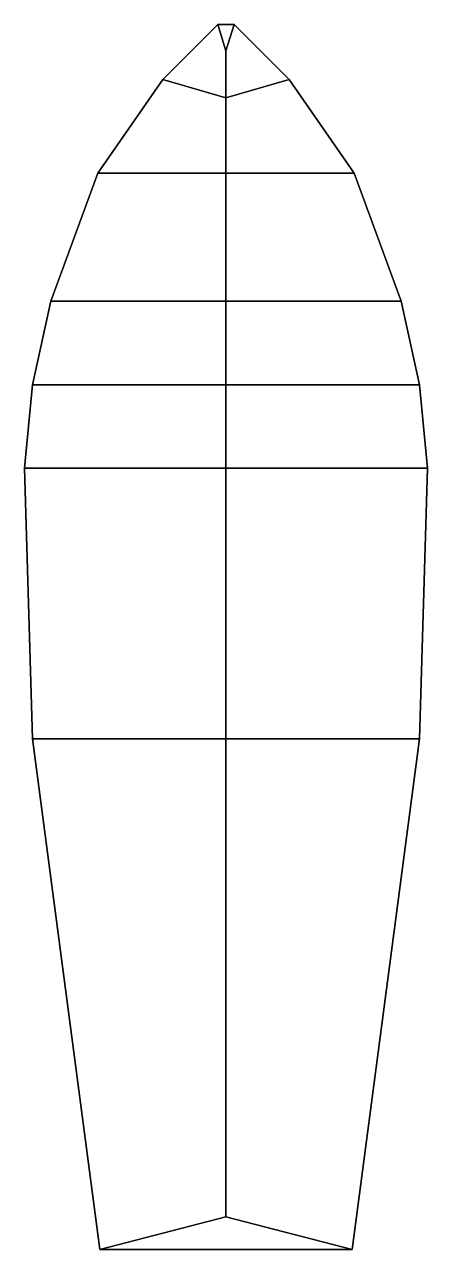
# Model space of a CAD drawing. Extents: x -4.66 to 4.01, y 0.52 to 6.54.
# Drawn here: x -4.66 to -2.68, y 0.52 to 6.54 of the extents above.
import ezdxf

# ---------------------------------------------------------------- set-up
doc = ezdxf.new("R2010")
doc.units = 0
doc.layers.add('BOATS', color=1, linetype='CONTINUOUS')

msp = doc.modelspace()

# ---------------------------------------------------------------- linework, layer by layer
at = {"layer": 'BOATS'}
for points in [[(-3.71, 6.54, 6.51), (-3.67, 6.41, 5.63), (-3.67, 6.18, 5.38), (-3.98, 6.27, 6.51)], [(-3.98, 6.27, 6.51), (-3.67, 6.18, 5.38), (-3.67, 6.41, 5.63), (-3.71, 6.54, 6.51)], [(-3.71, 6.54, 6.51), (-3.67, 6.41, 5.63), (-3.67, 6.41, 5.63), (-3.63, 6.54, 6.51)], [(-3.63, 6.54, 6.51), (-3.67, 6.41, 5.63), (-3.67, 6.41, 5.63), (-3.71, 6.54, 6.51)], [(-3.36, 6.27, 6.51), (-3.67, 6.18, 5.38), (-3.67, 6.41, 5.63), (-3.63, 6.54, 6.51)], [(-3.63, 6.54, 6.51), (-3.67, 6.41, 5.63), (-3.67, 6.18, 5.38), (-3.36, 6.27, 6.51)], [(-3.98, 6.27, 6.51), (-3.67, 6.18, 5.38), (-3.67, 5.81, 5.38), (-4.3, 5.81, 6.42)], [(-4.3, 5.81, 6.42), (-3.67, 5.81, 5.38), (-3.67, 6.18, 5.38), (-3.98, 6.27, 6.51)], [(-3.04, 5.81, 6.42), (-3.67, 5.81, 5.38), (-3.67, 6.18, 5.38), (-3.36, 6.27, 6.51)], [(-3.36, 6.27, 6.51), (-3.67, 6.18, 5.38), (-3.67, 5.81, 5.38), (-3.04, 5.81, 6.42)], [(-4.3, 5.81, 6.42), (-3.67, 5.81, 5.38), (-3.67, 5.18, 5.38), (-4.53, 5.18, 6.35)], [(-4.53, 5.18, 6.35), (-3.67, 5.18, 5.38), (-3.67, 5.81, 5.38), (-4.3, 5.81, 6.42)], [(-2.81, 5.18, 6.35), (-3.67, 5.18, 5.38), (-3.67, 5.81, 5.38), (-3.04, 5.81, 6.42)], [(-3.04, 5.81, 6.42), (-3.67, 5.81, 5.38), (-3.67, 5.18, 5.38), (-2.81, 5.18, 6.35)], [(-4.53, 5.18, 6.35), (-3.67, 5.18, 5.38), (-3.67, 4.77, 5.38), (-4.62, 4.77, 6.32)], [(-4.62, 4.77, 6.32), (-3.67, 4.77, 5.38), (-3.67, 5.18, 5.38), (-4.53, 5.18, 6.35)], [(-2.72, 4.77, 6.32), (-3.67, 4.77, 5.38), (-3.67, 5.18, 5.38), (-2.81, 5.18, 6.35)], [(-2.81, 5.18, 6.35), (-3.67, 5.18, 5.38), (-3.67, 4.77, 5.38), (-2.72, 4.77, 6.32)], [(-4.66, 4.36, 6.3), (-3.67, 4.36, 5.38), (-3.67, 4.77, 5.38), (-4.62, 4.77, 6.32)], [(-4.62, 4.77, 6.32), (-3.67, 4.77, 5.38), (-3.67, 4.36, 5.38), (-4.66, 4.36, 6.3)], [(-2.72, 4.77, 6.32), (-3.67, 4.77, 5.38), (-3.67, 4.36, 5.38), (-2.68, 4.36, 6.3)], [(-2.68, 4.36, 6.3), (-3.67, 4.36, 5.38), (-3.67, 4.77, 5.38), (-2.72, 4.77, 6.32)], [(-4.66, 4.36, 6.3), (-3.67, 4.36, 5.38), (-3.67, 3.03, 5.38), (-4.62, 3.03, 6.27)], [(-4.62, 3.03, 6.27), (-3.67, 3.03, 5.38), (-3.67, 4.36, 5.38), (-4.66, 4.36, 6.3)], [(-2.72, 3.03, 6.27), (-3.67, 3.03, 5.38), (-3.67, 4.36, 5.38), (-2.68, 4.36, 6.3)], [(-2.68, 4.36, 6.3), (-3.67, 4.36, 5.38), (-3.67, 3.03, 5.38), (-2.72, 3.03, 6.27)], [(-4.29, 0.52, 6.4), (-3.67, 0.68, 5.38), (-3.67, 3.03, 5.38), (-4.62, 3.03, 6.27)], [(-4.62, 3.03, 6.27), (-3.67, 3.03, 5.38), (-3.67, 0.68, 5.38), (-4.29, 0.52, 6.4)], [(-2.72, 3.03, 6.27), (-3.67, 3.03, 5.38), (-3.67, 0.68, 5.38), (-3.05, 0.52, 6.4)], [(-3.05, 0.52, 6.4), (-3.67, 0.68, 5.38), (-3.67, 3.03, 5.38), (-2.72, 3.03, 6.27)], [(-4.29, 0.52, 6.4), (-3.67, 0.68, 5.38), (-3.67, 0.68, 5.38), (-3.05, 0.52, 6.4)], [(-3.05, 0.52, 6.4), (-3.67, 0.68, 5.38), (-3.67, 0.68, 5.38), (-4.29, 0.52, 6.4)]]:
    msp.add_3dface(points, dxfattribs=at)

doc.saveas('drawing.dxf')
